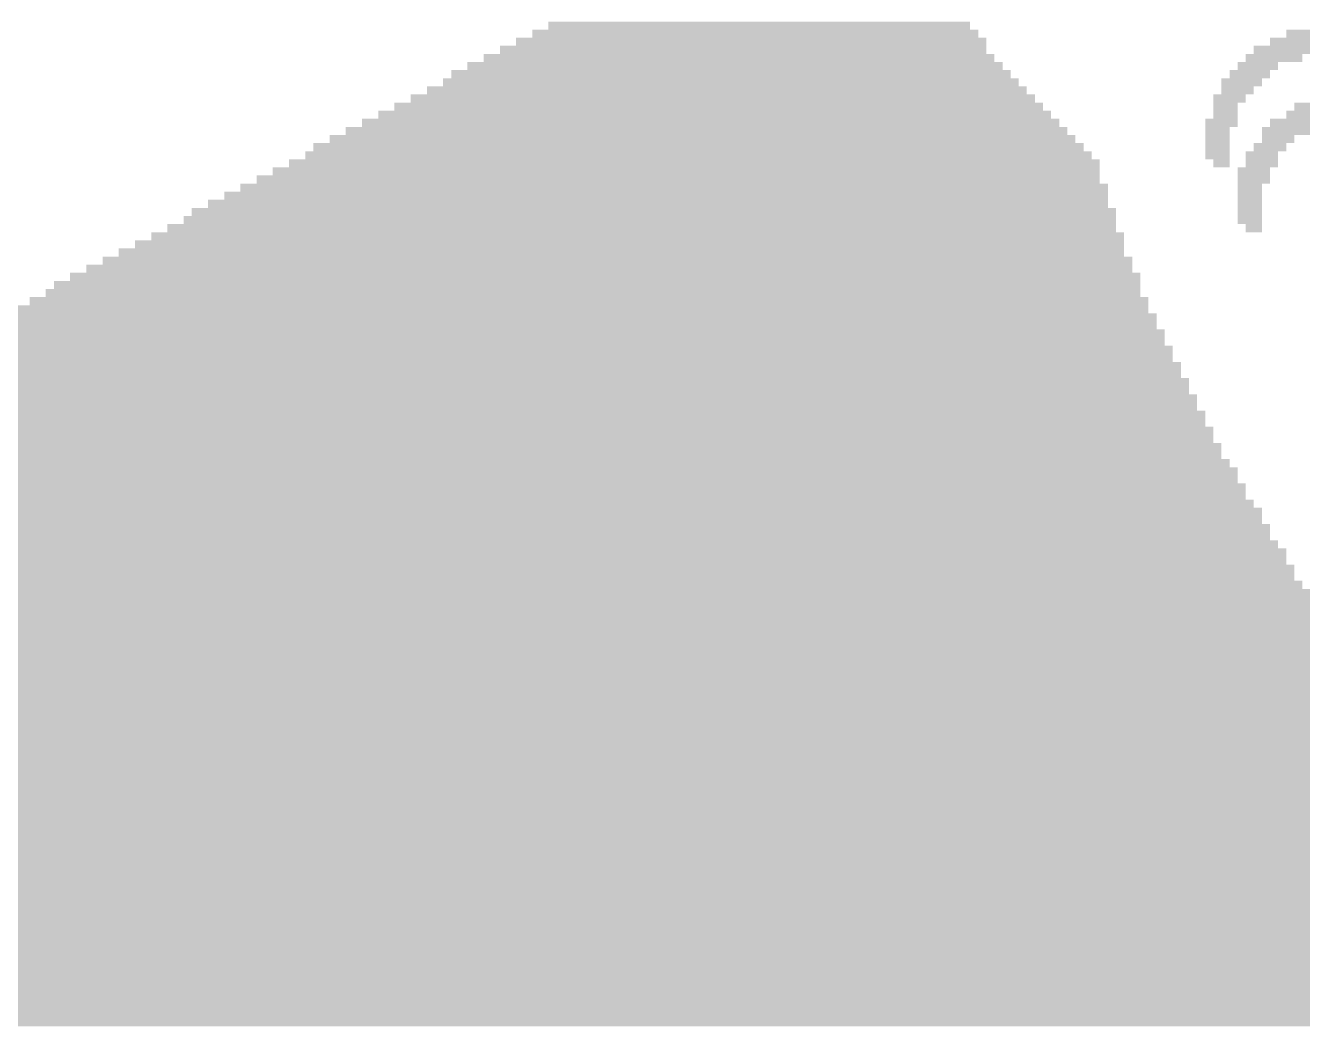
# Model space of a CAD drawing. Extents: x 6.74 to 13.52, y 0.26 to 6.1.
# Drawn here: x 7.745 to 9.745, y 0.256 to 1.824 of the extents above; entities that cross this region are included whole.
import ezdxf

# ---------------------------------------------------------------- set-up
doc = ezdxf.new("R2010")
doc.units = 0
doc.layers.get('0').update_dxf_attribs({"linetype": 'CONTINUOUS'})
doc.layers.add('1', color=7, linetype='CONTINUOUS')

msp = doc.modelspace()

# ---------------------------------------------------------------- linework, layer by layer
for points in [[(9.2248, 1.818), (8.5644, 1.818), (9.2248, 1.8307), (8.5644, 1.8307)], [(9.2502, 1.7926), (8.5136, 1.7926), (9.2502, 1.8053), (8.5136, 1.8053)], [(9.2375, 1.8053), (8.539, 1.8053), (9.2375, 1.818), (8.539, 1.818)], [(9.8598, 1.7926), (9.6947, 1.7926), (9.8598, 1.8053), (9.6947, 1.8053)], [(9.8344, 1.8053), (9.7201, 1.8053), (9.8344, 1.818), (9.7201, 1.818)], [(9.2502, 1.7799), (8.4882, 1.7799), (9.2502, 1.7926), (8.4882, 1.7926)], [(9.8852, 1.7799), (9.6693, 1.7799), (9.8852, 1.7926), (9.6693, 1.7926)], [(9.2756, 1.7545), (8.4374, 1.7545), (9.2756, 1.7672), (8.4374, 1.7672)], [(9.2629, 1.7672), (8.4628, 1.7672), (9.2629, 1.7799), (8.4628, 1.7799)], [(9.7074, 1.7545), (9.6439, 1.7545), (9.7074, 1.7672), (9.6439, 1.7672)], [(9.7455, 1.7672), (9.6566, 1.7672), (9.7455, 1.7799), (9.6566, 1.7799)], [(9.301, 1.7291), (8.3993, 1.7291), (9.301, 1.7418), (8.3993, 1.7418)], [(9.2883, 1.7418), (8.412, 1.7418), (9.2883, 1.7545), (8.412, 1.7545)], [(9.682, 1.7291), (9.6185, 1.7291), (9.682, 1.7418), (9.6185, 1.7418)], [(9.6947, 1.7418), (9.6312, 1.7418), (9.6947, 1.7545), (9.6312, 1.7545)], [(9.3137, 1.7164), (8.3739, 1.7164), (9.3137, 1.7291), (8.3739, 1.7291)], [(9.6693, 1.7164), (9.6185, 1.7164), (9.6693, 1.7291), (9.6185, 1.7291)], [(9.3391, 1.691), (8.3231, 1.691), (9.3391, 1.7037), (8.3231, 1.7037)], [(9.3264, 1.7037), (8.3485, 1.7037), (9.3264, 1.7164), (8.3485, 1.7164)], [(9.6566, 1.7037), (9.6058, 1.7037), (9.6566, 1.7164), (9.6058, 1.7164)], [(9.6439, 1.691), (9.6058, 1.691), (9.6439, 1.7037), (9.6058, 1.7037)], [(9.9233, 1.691), (9.7328, 1.691), (9.9233, 1.7037), (9.7328, 1.7037)], [(9.3518, 1.6783), (8.2977, 1.6783), (9.3518, 1.691), (8.2977, 1.691)], [(9.6439, 1.6783), (9.6058, 1.6783), (9.6439, 1.691), (9.6058, 1.691)], [(9.936, 1.6783), (9.7201, 1.6783), (9.936, 1.691), (9.7201, 1.691)], [(9.3772, 1.6529), (8.2469, 1.6529), (9.3772, 1.6656), (8.2469, 1.6656)], [(9.3645, 1.6656), (8.2723, 1.6656), (9.3645, 1.6783), (8.2723, 1.6783)], [(9.6439, 1.6656), (9.5931, 1.6656), (9.6439, 1.6783), (9.5931, 1.6783)], [(9.6312, 1.6529), (9.5931, 1.6529), (9.6312, 1.6656), (9.5931, 1.6656)], [(9.7582, 1.6529), (9.682, 1.6529), (9.7582, 1.6656), (9.682, 1.6656)], [(9.7709, 1.6656), (9.6947, 1.6656), (9.7709, 1.6783), (9.6947, 1.6783)], [(9.4026, 1.6275), (8.1961, 1.6275), (9.4026, 1.6402), (8.1961, 1.6402)], [(9.3899, 1.6402), (8.2215, 1.6402), (9.3899, 1.6529), (8.2215, 1.6529)], [(9.6312, 1.6402), (9.5931, 1.6402), (9.6312, 1.6529), (9.5931, 1.6529)], [(9.6312, 1.6275), (9.5931, 1.6275), (9.6312, 1.6402), (9.5931, 1.6402)], [(9.7201, 1.6275), (9.6693, 1.6275), (9.7201, 1.6402), (9.6693, 1.6402)], [(9.7328, 1.6402), (9.682, 1.6402), (9.7328, 1.6529), (9.682, 1.6529)], [(9.4153, 1.6148), (8.1834, 1.6148), (9.4153, 1.6275), (8.1834, 1.6275)], [(9.6312, 1.6148), (9.5931, 1.6148), (9.6312, 1.6275), (9.5931, 1.6275)], [(9.7074, 1.6148), (9.6566, 1.6148), (9.7074, 1.6275), (9.6566, 1.6275)], [(9.428, 1.5894), (8.1326, 1.5894), (9.428, 1.6021), (8.1326, 1.6021)], [(9.428, 1.6021), (8.158, 1.6021), (9.428, 1.6148), (8.158, 1.6148)], [(9.6312, 1.6021), (9.6058, 1.6021), (9.6312, 1.6148), (9.6058, 1.6148)], [(9.6947, 1.5894), (9.6439, 1.5894), (9.6947, 1.6021), (9.6439, 1.6021)], [(9.7074, 1.6021), (9.6566, 1.6021), (9.7074, 1.6148), (9.6566, 1.6148)], [(9.428, 1.5767), (8.1072, 1.5767), (9.428, 1.5894), (8.1072, 1.5894)], [(9.6947, 1.5767), (9.6439, 1.5767), (9.6947, 1.5894), (9.6439, 1.5894)], [(9.4407, 1.5513), (8.0564, 1.5513), (9.4407, 1.564), (8.0564, 1.564)], [(9.4407, 1.564), (8.0818, 1.564), (9.4407, 1.5767), (8.0818, 1.5767)], [(9.682, 1.564), (9.6439, 1.564), (9.682, 1.5767), (9.6439, 1.5767)], [(9.682, 1.5513), (9.6439, 1.5513), (9.682, 1.564), (9.6439, 1.564)], [(9.4407, 1.5386), (8.031, 1.5386), (9.4407, 1.5513), (8.031, 1.5513)], [(9.682, 1.5386), (9.6439, 1.5386), (9.682, 1.5513), (9.6439, 1.5513)], [(9.4534, 1.5132), (7.9929, 1.5132), (9.4534, 1.5259), (7.9929, 1.5259)], [(9.4534, 1.5259), (8.0056, 1.5259), (9.4534, 1.5386), (8.0056, 1.5386)], [(9.682, 1.5259), (9.6439, 1.5259), (9.682, 1.5386), (9.6439, 1.5386)], [(9.682, 1.5132), (9.6439, 1.5132), (9.682, 1.5259), (9.6439, 1.5259)], [(9.4661, 1.4878), (7.9421, 1.4878), (9.4661, 1.5005), (7.9421, 1.5005)], [(9.4534, 1.5005), (7.9675, 1.5005), (9.4534, 1.5132), (7.9675, 1.5132)], [(9.682, 1.5005), (9.6566, 1.5005), (9.682, 1.5132), (9.6566, 1.5132)], [(9.4661, 1.4751), (7.9167, 1.4751), (9.4661, 1.4878), (7.9167, 1.4878)], [(9.4788, 1.4497), (7.8659, 1.4497), (9.4788, 1.4624), (7.8659, 1.4624)], [(9.4661, 1.4624), (7.8913, 1.4624), (9.4661, 1.4751), (7.8913, 1.4751)], [(9.4788, 1.437), (7.8405, 1.437), (9.4788, 1.4497), (7.8405, 1.4497)], [(9.4915, 1.4116), (7.7897, 1.4116), (9.4915, 1.4243), (7.7897, 1.4243)], [(9.4915, 1.4243), (7.8151, 1.4243), (9.4915, 1.437), (7.8151, 1.437)], [(9.4915, 1.3989), (7.777, 1.3989), (9.4915, 1.4116), (7.777, 1.4116)], [(9.5042, 1.3735), (7.7262, 1.3735), (9.5042, 1.3862), (7.7262, 1.3862)], [(9.5042, 1.3862), (7.7516, 1.3862), (9.5042, 1.3989), (7.7516, 1.3989)], [(9.5169, 1.3481), (7.6754, 1.3481), (9.5169, 1.3608), (7.6754, 1.3608)], [(9.5169, 1.3608), (7.7008, 1.3608), (9.5169, 1.3735), (7.7008, 1.3735)], [(9.5296, 1.3354), (7.65, 1.3354), (9.5296, 1.3481), (7.65, 1.3481)], [(9.5423, 1.31), (7.5992, 1.31), (9.5423, 1.3227), (7.5992, 1.3227)], [(9.5296, 1.3227), (7.6246, 1.3227), (9.5296, 1.3354), (7.6246, 1.3354)], [(9.5423, 1.2973), (7.5738, 1.2973), (9.5423, 1.31), (7.5738, 1.31)], [(9.555, 1.2719), (7.5357, 1.2719), (9.555, 1.2846), (7.5357, 1.2846)], [(9.555, 1.2846), (7.5611, 1.2846), (9.555, 1.2973), (7.5611, 1.2973)], [(9.5677, 1.2592), (7.5103, 1.2592), (9.5677, 1.2719), (7.5103, 1.2719)], [(9.5804, 1.2338), (7.4595, 1.2338), (9.5804, 1.2465), (7.4595, 1.2465)], [(9.5677, 1.2465), (7.4849, 1.2465), (9.5677, 1.2592), (7.4849, 1.2592)], [(9.5931, 1.2084), (7.4087, 1.2084), (9.5931, 1.2211), (7.4087, 1.2211)], [(9.5804, 1.2211), (7.4341, 1.2211), (9.5804, 1.2338), (7.4341, 1.2338)], [(9.5931, 1.1957), (7.3833, 1.1957), (9.5931, 1.2084), (7.3833, 1.2084)], [(9.6058, 1.1703), (7.3452, 1.1703), (9.6058, 1.183), (7.3452, 1.183)], [(9.6058, 1.183), (7.3579, 1.183), (9.6058, 1.1957), (7.3579, 1.1957)], [(9.6185, 1.1576), (7.3198, 1.1576), (9.6185, 1.1703), (7.3198, 1.1703)], [(9.6185, 1.1449), (7.2436, 1.1449), (9.6185, 1.1576), (7.2436, 1.1576)], [(9.6312, 1.1322), (7.2436, 1.1322), (9.6312, 1.1449), (7.2436, 1.1449)], [(9.6439, 1.1195), (7.2309, 1.1195), (9.6439, 1.1322), (7.2309, 1.1322)], [(9.6439, 1.1068), (7.2182, 1.1068), (9.6439, 1.1195), (7.2182, 1.1195)], [(9.6566, 1.0941), (7.2182, 1.0941), (9.6566, 1.1068), (7.2182, 1.1068)], [(9.6566, 1.0814), (7.2055, 1.0814), (9.6566, 1.0941), (7.2055, 1.0941)], [(9.6693, 1.0687), (7.2055, 1.0687), (9.6693, 1.0814), (7.2055, 1.0814)], [(9.682, 1.056), (7.1928, 1.056), (9.682, 1.0687), (7.1928, 1.0687)], [(9.6947, 1.0306), (7.1801, 1.0306), (9.6947, 1.0433), (7.1801, 1.0433)], [(9.682, 1.0433), (7.1928, 1.0433), (9.682, 1.056), (7.1928, 1.056)], [(9.6947, 1.0179), (7.1674, 1.0179), (9.6947, 1.0306), (7.1674, 1.0306)], [(9.7201, 0.9925), (7.1547, 0.9925), (9.7201, 1.0052), (7.1547, 1.0052)], [(9.7074, 1.0052), (7.1674, 1.0052), (9.7074, 1.0179), (7.1674, 1.0179)], [(9.7201, 0.9798), (7.1547, 0.9798), (9.7201, 0.9925), (7.1547, 0.9925)], [(9.7328, 0.9671), (7.142, 0.9671), (9.7328, 0.9798), (7.142, 0.9798)], [(9.7328, 0.9544), (7.142, 0.9544), (9.7328, 0.9671), (7.142, 0.9671)], [(9.7582, 0.929), (7.1166, 0.929), (9.7582, 0.9417), (7.1166, 0.9417)], [(9.7455, 0.9417), (7.1293, 0.9417), (9.7455, 0.9544), (7.1293, 0.9544)], [(9.7582, 0.9163), (7.1166, 0.9163), (9.7582, 0.929), (7.1166, 0.929)], [(9.7709, 0.9036), (7.1039, 0.9036), (9.7709, 0.9163), (7.1039, 0.9163)], [(9.7709, 0.8909), (7.1039, 0.8909), (9.7709, 0.9036), (7.1039, 0.9036)], [(9.7836, 0.8782), (7.0912, 0.8782), (9.7836, 0.8909), (7.0912, 0.8909)], [(9.7836, 0.8655), (7.0785, 0.8655), (9.7836, 0.8782), (7.0785, 0.8782)], [(9.7963, 0.8528), (7.0785, 0.8528), (9.7963, 0.8655), (7.0785, 0.8655)], [(9.7963, 0.8401), (7.0658, 0.8401), (9.7963, 0.8528), (7.0658, 0.8528)], [(9.809, 0.8274), (7.0658, 0.8274), (9.809, 0.8401), (7.0658, 0.8401)], [(9.809, 0.8147), (7.0531, 0.8147), (9.809, 0.8274), (7.0531, 0.8274)], [(9.8217, 0.7893), (7.0404, 0.7893), (9.8217, 0.802), (7.0404, 0.802)], [(9.8217, 0.802), (7.0531, 0.802), (9.8217, 0.8147), (7.0531, 0.8147)], [(9.8344, 0.7766), (7.0277, 0.7766), (9.8344, 0.7893), (7.0277, 0.7893)], [(9.8471, 0.7512), (7.015, 0.7512), (9.8471, 0.7639), (7.015, 0.7639)], [(9.8344, 0.7639), (7.0277, 0.7639), (9.8344, 0.7766), (7.0277, 0.7766)], [(9.8471, 0.7385), (7.015, 0.7385), (9.8471, 0.7512), (7.015, 0.7512)], [(9.8725, 0.7131), (6.9896, 0.7131), (9.8725, 0.7258), (6.9896, 0.7258)], [(9.8598, 0.7258), (7.0023, 0.7258), (9.8598, 0.7385), (7.0023, 0.7385)], [(9.8852, 0.6877), (6.9769, 0.6877), (9.8852, 0.7004), (6.9769, 0.7004)], [(9.8852, 0.7004), (6.9896, 0.7004), (9.8852, 0.7131), (6.9896, 0.7131)], [(9.8979, 0.675), (6.9769, 0.675), (9.8979, 0.6877), (6.9769, 0.6877)], [(9.9106, 0.6623), (6.9642, 0.6623), (9.9106, 0.675), (6.9642, 0.675)], [(9.9233, 0.6496), (6.9642, 0.6496), (9.9233, 0.6623), (6.9642, 0.6623)], [(9.936, 0.6369), (6.9515, 0.6369), (9.936, 0.6496), (6.9515, 0.6496)], [(9.9487, 0.6242), (6.9388, 0.6242), (9.9487, 0.6369), (6.9388, 0.6369)], [(9.9614, 0.6115), (6.9388, 0.6115), (9.9614, 0.6242), (6.9388, 0.6242)], [(9.9741, 0.5988), (6.9261, 0.5988), (9.9741, 0.6115), (6.9261, 0.6115)], [(10.0249, 0.5734), (6.9134, 0.5734), (10.0249, 0.5861), (6.9134, 0.5861)], [(9.9995, 0.5861), (6.9261, 0.5861), (9.9995, 0.5988), (6.9261, 0.5988)], [(10.0884, 0.548), (6.9007, 0.548), (10.0884, 0.5607), (6.9007, 0.5607)], [(10.0503, 0.5607), (6.9134, 0.5607), (10.0503, 0.5734), (6.9134, 0.5734)], [(10.9266, 0.5353), (6.888, 0.5353), (10.9266, 0.548), (6.888, 0.548)], [(10.9647, 0.5099), (6.8753, 0.5099), (10.9647, 0.5226), (6.8753, 0.5226)], [(10.952, 0.5226), (6.888, 0.5226), (10.952, 0.5353), (6.888, 0.5353)], [(13.3904, 0.4972), (6.8753, 0.4972), (13.3904, 0.5099), (6.8753, 0.5099)], [(13.4031, 0.4718), (6.8499, 0.4718), (13.4031, 0.4845), (6.8499, 0.4845)], [(13.4031, 0.4845), (6.8626, 0.4845), (13.4031, 0.4972), (6.8626, 0.4972)], [(13.4158, 0.4591), (6.8499, 0.4591), (13.4158, 0.4718), (6.8499, 0.4718)], [(13.4158, 0.4464), (6.8372, 0.4464), (13.4158, 0.4591), (6.8372, 0.4591)], [(13.4285, 0.4337), (6.8372, 0.4337), (13.4285, 0.4464), (6.8372, 0.4464)], [(13.4285, 0.421), (6.8245, 0.421), (13.4285, 0.4337), (6.8245, 0.4337)], [(13.4412, 0.4083), (6.8245, 0.4083), (13.4412, 0.421), (6.8245, 0.421)], [(13.4539, 0.3956), (6.8118, 0.3956), (13.4539, 0.4083), (6.8118, 0.4083)], [(13.4539, 0.3829), (6.7991, 0.3829), (13.4539, 0.3956), (6.7991, 0.3956)], [(13.4666, 0.3702), (6.7991, 0.3702), (13.4666, 0.3829), (6.7991, 0.3829)], [(13.4666, 0.3575), (6.7864, 0.3575), (13.4666, 0.3702), (6.7864, 0.3702)], [(13.4793, 0.3321), (6.7737, 0.3321), (13.4793, 0.3448), (6.7737, 0.3448)], [(13.4793, 0.3448), (6.7864, 0.3448), (13.4793, 0.3575), (6.7864, 0.3575)], [(13.492, 0.3194), (6.7737, 0.3194), (13.492, 0.3321), (6.7737, 0.3321)], [(13.5047, 0.294), (6.7483, 0.294), (13.5047, 0.3067), (6.7483, 0.3067)], [(13.5047, 0.3067), (6.761, 0.3067), (13.5047, 0.3194), (6.761, 0.3194)], [(13.5174, 0.2686), (6.7356, 0.2686), (13.5174, 0.2813), (6.7356, 0.2813)], [(13.5174, 0.2813), (6.7483, 0.2813), (13.5174, 0.294), (6.7483, 0.294)], [(13.5174, 0.2559), (6.7356, 0.2559), (13.5174, 0.2686), (6.7356, 0.2686)]]:
    msp.add_solid(points)
at = {"layer": '1'}
for points in [[(9.2248, 1.818), (8.5644, 1.818), (9.2248, 1.8307), (8.5644, 1.8307)], [(9.2502, 1.7926), (8.5136, 1.7926), (9.2502, 1.8053), (8.5136, 1.8053)], [(9.2375, 1.8053), (8.539, 1.8053), (9.2375, 1.818), (8.539, 1.818)], [(9.8598, 1.7926), (9.6947, 1.7926), (9.8598, 1.8053), (9.6947, 1.8053)], [(9.8344, 1.8053), (9.7201, 1.8053), (9.8344, 1.818), (9.7201, 1.818)], [(9.2502, 1.7799), (8.4882, 1.7799), (9.2502, 1.7926), (8.4882, 1.7926)], [(9.8852, 1.7799), (9.6693, 1.7799), (9.8852, 1.7926), (9.6693, 1.7926)], [(9.2756, 1.7545), (8.4374, 1.7545), (9.2756, 1.7672), (8.4374, 1.7672)], [(9.2629, 1.7672), (8.4628, 1.7672), (9.2629, 1.7799), (8.4628, 1.7799)], [(9.7074, 1.7545), (9.6439, 1.7545), (9.7074, 1.7672), (9.6439, 1.7672)], [(9.7455, 1.7672), (9.6566, 1.7672), (9.7455, 1.7799), (9.6566, 1.7799)], [(9.301, 1.7291), (8.3993, 1.7291), (9.301, 1.7418), (8.3993, 1.7418)], [(9.2883, 1.7418), (8.412, 1.7418), (9.2883, 1.7545), (8.412, 1.7545)], [(9.682, 1.7291), (9.6185, 1.7291), (9.682, 1.7418), (9.6185, 1.7418)], [(9.6947, 1.7418), (9.6312, 1.7418), (9.6947, 1.7545), (9.6312, 1.7545)], [(9.3137, 1.7164), (8.3739, 1.7164), (9.3137, 1.7291), (8.3739, 1.7291)], [(9.6693, 1.7164), (9.6185, 1.7164), (9.6693, 1.7291), (9.6185, 1.7291)], [(9.3391, 1.691), (8.3231, 1.691), (9.3391, 1.7037), (8.3231, 1.7037)], [(9.3264, 1.7037), (8.3485, 1.7037), (9.3264, 1.7164), (8.3485, 1.7164)], [(9.6566, 1.7037), (9.6058, 1.7037), (9.6566, 1.7164), (9.6058, 1.7164)], [(9.6439, 1.691), (9.6058, 1.691), (9.6439, 1.7037), (9.6058, 1.7037)], [(9.9233, 1.691), (9.7328, 1.691), (9.9233, 1.7037), (9.7328, 1.7037)], [(9.3518, 1.6783), (8.2977, 1.6783), (9.3518, 1.691), (8.2977, 1.691)], [(9.6439, 1.6783), (9.6058, 1.6783), (9.6439, 1.691), (9.6058, 1.691)], [(9.936, 1.6783), (9.7201, 1.6783), (9.936, 1.691), (9.7201, 1.691)], [(9.3772, 1.6529), (8.2469, 1.6529), (9.3772, 1.6656), (8.2469, 1.6656)], [(9.3645, 1.6656), (8.2723, 1.6656), (9.3645, 1.6783), (8.2723, 1.6783)], [(9.6439, 1.6656), (9.5931, 1.6656), (9.6439, 1.6783), (9.5931, 1.6783)], [(9.6312, 1.6529), (9.5931, 1.6529), (9.6312, 1.6656), (9.5931, 1.6656)], [(9.7582, 1.6529), (9.682, 1.6529), (9.7582, 1.6656), (9.682, 1.6656)], [(9.7709, 1.6656), (9.6947, 1.6656), (9.7709, 1.6783), (9.6947, 1.6783)], [(9.4026, 1.6275), (8.1961, 1.6275), (9.4026, 1.6402), (8.1961, 1.6402)], [(9.3899, 1.6402), (8.2215, 1.6402), (9.3899, 1.6529), (8.2215, 1.6529)], [(9.6312, 1.6402), (9.5931, 1.6402), (9.6312, 1.6529), (9.5931, 1.6529)], [(9.6312, 1.6275), (9.5931, 1.6275), (9.6312, 1.6402), (9.5931, 1.6402)], [(9.7201, 1.6275), (9.6693, 1.6275), (9.7201, 1.6402), (9.6693, 1.6402)], [(9.7328, 1.6402), (9.682, 1.6402), (9.7328, 1.6529), (9.682, 1.6529)], [(9.4153, 1.6148), (8.1834, 1.6148), (9.4153, 1.6275), (8.1834, 1.6275)], [(9.6312, 1.6148), (9.5931, 1.6148), (9.6312, 1.6275), (9.5931, 1.6275)], [(9.7074, 1.6148), (9.6566, 1.6148), (9.7074, 1.6275), (9.6566, 1.6275)], [(9.428, 1.5894), (8.1326, 1.5894), (9.428, 1.6021), (8.1326, 1.6021)], [(9.428, 1.6021), (8.158, 1.6021), (9.428, 1.6148), (8.158, 1.6148)], [(9.6312, 1.6021), (9.6058, 1.6021), (9.6312, 1.6148), (9.6058, 1.6148)], [(9.6947, 1.5894), (9.6439, 1.5894), (9.6947, 1.6021), (9.6439, 1.6021)], [(9.7074, 1.6021), (9.6566, 1.6021), (9.7074, 1.6148), (9.6566, 1.6148)], [(9.428, 1.5767), (8.1072, 1.5767), (9.428, 1.5894), (8.1072, 1.5894)], [(9.6947, 1.5767), (9.6439, 1.5767), (9.6947, 1.5894), (9.6439, 1.5894)], [(9.4407, 1.5513), (8.0564, 1.5513), (9.4407, 1.564), (8.0564, 1.564)], [(9.4407, 1.564), (8.0818, 1.564), (9.4407, 1.5767), (8.0818, 1.5767)], [(9.682, 1.564), (9.6439, 1.564), (9.682, 1.5767), (9.6439, 1.5767)], [(9.682, 1.5513), (9.6439, 1.5513), (9.682, 1.564), (9.6439, 1.564)], [(9.4407, 1.5386), (8.031, 1.5386), (9.4407, 1.5513), (8.031, 1.5513)], [(9.682, 1.5386), (9.6439, 1.5386), (9.682, 1.5513), (9.6439, 1.5513)], [(9.4534, 1.5132), (7.9929, 1.5132), (9.4534, 1.5259), (7.9929, 1.5259)], [(9.4534, 1.5259), (8.0056, 1.5259), (9.4534, 1.5386), (8.0056, 1.5386)], [(9.682, 1.5259), (9.6439, 1.5259), (9.682, 1.5386), (9.6439, 1.5386)], [(9.682, 1.5132), (9.6439, 1.5132), (9.682, 1.5259), (9.6439, 1.5259)], [(9.4661, 1.4878), (7.9421, 1.4878), (9.4661, 1.5005), (7.9421, 1.5005)], [(9.4534, 1.5005), (7.9675, 1.5005), (9.4534, 1.5132), (7.9675, 1.5132)], [(9.682, 1.5005), (9.6566, 1.5005), (9.682, 1.5132), (9.6566, 1.5132)], [(9.4661, 1.4751), (7.9167, 1.4751), (9.4661, 1.4878), (7.9167, 1.4878)], [(9.4788, 1.4497), (7.8659, 1.4497), (9.4788, 1.4624), (7.8659, 1.4624)], [(9.4661, 1.4624), (7.8913, 1.4624), (9.4661, 1.4751), (7.8913, 1.4751)], [(9.4788, 1.437), (7.8405, 1.437), (9.4788, 1.4497), (7.8405, 1.4497)], [(9.4915, 1.4116), (7.7897, 1.4116), (9.4915, 1.4243), (7.7897, 1.4243)], [(9.4915, 1.4243), (7.8151, 1.4243), (9.4915, 1.437), (7.8151, 1.437)], [(9.4915, 1.3989), (7.777, 1.3989), (9.4915, 1.4116), (7.777, 1.4116)], [(9.5042, 1.3735), (7.7262, 1.3735), (9.5042, 1.3862), (7.7262, 1.3862)], [(9.5042, 1.3862), (7.7516, 1.3862), (9.5042, 1.3989), (7.7516, 1.3989)], [(9.5169, 1.3481), (7.6754, 1.3481), (9.5169, 1.3608), (7.6754, 1.3608)], [(9.5169, 1.3608), (7.7008, 1.3608), (9.5169, 1.3735), (7.7008, 1.3735)], [(9.5296, 1.3354), (7.65, 1.3354), (9.5296, 1.3481), (7.65, 1.3481)], [(9.5423, 1.31), (7.5992, 1.31), (9.5423, 1.3227), (7.5992, 1.3227)], [(9.5296, 1.3227), (7.6246, 1.3227), (9.5296, 1.3354), (7.6246, 1.3354)], [(9.5423, 1.2973), (7.5738, 1.2973), (9.5423, 1.31), (7.5738, 1.31)], [(9.555, 1.2719), (7.5357, 1.2719), (9.555, 1.2846), (7.5357, 1.2846)], [(9.555, 1.2846), (7.5611, 1.2846), (9.555, 1.2973), (7.5611, 1.2973)], [(9.5677, 1.2592), (7.5103, 1.2592), (9.5677, 1.2719), (7.5103, 1.2719)], [(9.5804, 1.2338), (7.4595, 1.2338), (9.5804, 1.2465), (7.4595, 1.2465)], [(9.5677, 1.2465), (7.4849, 1.2465), (9.5677, 1.2592), (7.4849, 1.2592)], [(9.5931, 1.2084), (7.4087, 1.2084), (9.5931, 1.2211), (7.4087, 1.2211)], [(9.5804, 1.2211), (7.4341, 1.2211), (9.5804, 1.2338), (7.4341, 1.2338)], [(9.5931, 1.1957), (7.3833, 1.1957), (9.5931, 1.2084), (7.3833, 1.2084)], [(9.6058, 1.1703), (7.3452, 1.1703), (9.6058, 1.183), (7.3452, 1.183)], [(9.6058, 1.183), (7.3579, 1.183), (9.6058, 1.1957), (7.3579, 1.1957)], [(9.6185, 1.1576), (7.3198, 1.1576), (9.6185, 1.1703), (7.3198, 1.1703)], [(9.6185, 1.1449), (7.2436, 1.1449), (9.6185, 1.1576), (7.2436, 1.1576)], [(9.6312, 1.1322), (7.2436, 1.1322), (9.6312, 1.1449), (7.2436, 1.1449)], [(9.6439, 1.1195), (7.2309, 1.1195), (9.6439, 1.1322), (7.2309, 1.1322)], [(9.6439, 1.1068), (7.2182, 1.1068), (9.6439, 1.1195), (7.2182, 1.1195)], [(9.6566, 1.0941), (7.2182, 1.0941), (9.6566, 1.1068), (7.2182, 1.1068)], [(9.6566, 1.0814), (7.2055, 1.0814), (9.6566, 1.0941), (7.2055, 1.0941)], [(9.6693, 1.0687), (7.2055, 1.0687), (9.6693, 1.0814), (7.2055, 1.0814)], [(9.682, 1.056), (7.1928, 1.056), (9.682, 1.0687), (7.1928, 1.0687)], [(9.6947, 1.0306), (7.1801, 1.0306), (9.6947, 1.0433), (7.1801, 1.0433)], [(9.682, 1.0433), (7.1928, 1.0433), (9.682, 1.056), (7.1928, 1.056)], [(9.6947, 1.0179), (7.1674, 1.0179), (9.6947, 1.0306), (7.1674, 1.0306)], [(9.7201, 0.9925), (7.1547, 0.9925), (9.7201, 1.0052), (7.1547, 1.0052)], [(9.7074, 1.0052), (7.1674, 1.0052), (9.7074, 1.0179), (7.1674, 1.0179)], [(9.7201, 0.9798), (7.1547, 0.9798), (9.7201, 0.9925), (7.1547, 0.9925)], [(9.7328, 0.9671), (7.142, 0.9671), (9.7328, 0.9798), (7.142, 0.9798)], [(9.7328, 0.9544), (7.142, 0.9544), (9.7328, 0.9671), (7.142, 0.9671)], [(9.7582, 0.929), (7.1166, 0.929), (9.7582, 0.9417), (7.1166, 0.9417)], [(9.7455, 0.9417), (7.1293, 0.9417), (9.7455, 0.9544), (7.1293, 0.9544)], [(9.7582, 0.9163), (7.1166, 0.9163), (9.7582, 0.929), (7.1166, 0.929)], [(9.7709, 0.9036), (7.1039, 0.9036), (9.7709, 0.9163), (7.1039, 0.9163)], [(9.7709, 0.8909), (7.1039, 0.8909), (9.7709, 0.9036), (7.1039, 0.9036)], [(9.7836, 0.8782), (7.0912, 0.8782), (9.7836, 0.8909), (7.0912, 0.8909)], [(9.7836, 0.8655), (7.0785, 0.8655), (9.7836, 0.8782), (7.0785, 0.8782)], [(9.7963, 0.8528), (7.0785, 0.8528), (9.7963, 0.8655), (7.0785, 0.8655)], [(9.7963, 0.8401), (7.0658, 0.8401), (9.7963, 0.8528), (7.0658, 0.8528)], [(9.809, 0.8274), (7.0658, 0.8274), (9.809, 0.8401), (7.0658, 0.8401)], [(9.809, 0.8147), (7.0531, 0.8147), (9.809, 0.8274), (7.0531, 0.8274)], [(9.8217, 0.7893), (7.0404, 0.7893), (9.8217, 0.802), (7.0404, 0.802)], [(9.8217, 0.802), (7.0531, 0.802), (9.8217, 0.8147), (7.0531, 0.8147)], [(9.8344, 0.7766), (7.0277, 0.7766), (9.8344, 0.7893), (7.0277, 0.7893)], [(9.8471, 0.7512), (7.015, 0.7512), (9.8471, 0.7639), (7.015, 0.7639)], [(9.8344, 0.7639), (7.0277, 0.7639), (9.8344, 0.7766), (7.0277, 0.7766)], [(9.8471, 0.7385), (7.015, 0.7385), (9.8471, 0.7512), (7.015, 0.7512)], [(9.8725, 0.7131), (6.9896, 0.7131), (9.8725, 0.7258), (6.9896, 0.7258)], [(9.8598, 0.7258), (7.0023, 0.7258), (9.8598, 0.7385), (7.0023, 0.7385)], [(9.8852, 0.6877), (6.9769, 0.6877), (9.8852, 0.7004), (6.9769, 0.7004)], [(9.8852, 0.7004), (6.9896, 0.7004), (9.8852, 0.7131), (6.9896, 0.7131)], [(9.8979, 0.675), (6.9769, 0.675), (9.8979, 0.6877), (6.9769, 0.6877)], [(9.9106, 0.6623), (6.9642, 0.6623), (9.9106, 0.675), (6.9642, 0.675)], [(9.9233, 0.6496), (6.9642, 0.6496), (9.9233, 0.6623), (6.9642, 0.6623)], [(9.936, 0.6369), (6.9515, 0.6369), (9.936, 0.6496), (6.9515, 0.6496)], [(9.9487, 0.6242), (6.9388, 0.6242), (9.9487, 0.6369), (6.9388, 0.6369)], [(9.9614, 0.6115), (6.9388, 0.6115), (9.9614, 0.6242), (6.9388, 0.6242)], [(9.9741, 0.5988), (6.9261, 0.5988), (9.9741, 0.6115), (6.9261, 0.6115)], [(10.0249, 0.5734), (6.9134, 0.5734), (10.0249, 0.5861), (6.9134, 0.5861)], [(9.9995, 0.5861), (6.9261, 0.5861), (9.9995, 0.5988), (6.9261, 0.5988)], [(10.0884, 0.548), (6.9007, 0.548), (10.0884, 0.5607), (6.9007, 0.5607)], [(10.0503, 0.5607), (6.9134, 0.5607), (10.0503, 0.5734), (6.9134, 0.5734)], [(10.9266, 0.5353), (6.888, 0.5353), (10.9266, 0.548), (6.888, 0.548)], [(10.9647, 0.5099), (6.8753, 0.5099), (10.9647, 0.5226), (6.8753, 0.5226)], [(10.952, 0.5226), (6.888, 0.5226), (10.952, 0.5353), (6.888, 0.5353)], [(13.3904, 0.4972), (6.8753, 0.4972), (13.3904, 0.5099), (6.8753, 0.5099)], [(13.4031, 0.4718), (6.8499, 0.4718), (13.4031, 0.4845), (6.8499, 0.4845)], [(13.4031, 0.4845), (6.8626, 0.4845), (13.4031, 0.4972), (6.8626, 0.4972)], [(13.4158, 0.4591), (6.8499, 0.4591), (13.4158, 0.4718), (6.8499, 0.4718)], [(13.4158, 0.4464), (6.8372, 0.4464), (13.4158, 0.4591), (6.8372, 0.4591)], [(13.4285, 0.4337), (6.8372, 0.4337), (13.4285, 0.4464), (6.8372, 0.4464)], [(13.4285, 0.421), (6.8245, 0.421), (13.4285, 0.4337), (6.8245, 0.4337)], [(13.4412, 0.4083), (6.8245, 0.4083), (13.4412, 0.421), (6.8245, 0.421)], [(13.4539, 0.3956), (6.8118, 0.3956), (13.4539, 0.4083), (6.8118, 0.4083)], [(13.4539, 0.3829), (6.7991, 0.3829), (13.4539, 0.3956), (6.7991, 0.3956)], [(13.4666, 0.3702), (6.7991, 0.3702), (13.4666, 0.3829), (6.7991, 0.3829)], [(13.4666, 0.3575), (6.7864, 0.3575), (13.4666, 0.3702), (6.7864, 0.3702)], [(13.4793, 0.3321), (6.7737, 0.3321), (13.4793, 0.3448), (6.7737, 0.3448)], [(13.4793, 0.3448), (6.7864, 0.3448), (13.4793, 0.3575), (6.7864, 0.3575)], [(13.492, 0.3194), (6.7737, 0.3194), (13.492, 0.3321), (6.7737, 0.3321)], [(13.5047, 0.294), (6.7483, 0.294), (13.5047, 0.3067), (6.7483, 0.3067)], [(13.5047, 0.3067), (6.761, 0.3067), (13.5047, 0.3194), (6.761, 0.3194)], [(13.5174, 0.2686), (6.7356, 0.2686), (13.5174, 0.2813), (6.7356, 0.2813)], [(13.5174, 0.2813), (6.7483, 0.2813), (13.5174, 0.294), (6.7483, 0.294)], [(13.5174, 0.2559), (6.7356, 0.2559), (13.5174, 0.2686), (6.7356, 0.2686)]]:
    msp.add_solid(points, dxfattribs=at)

doc.saveas('drawing.dxf')
